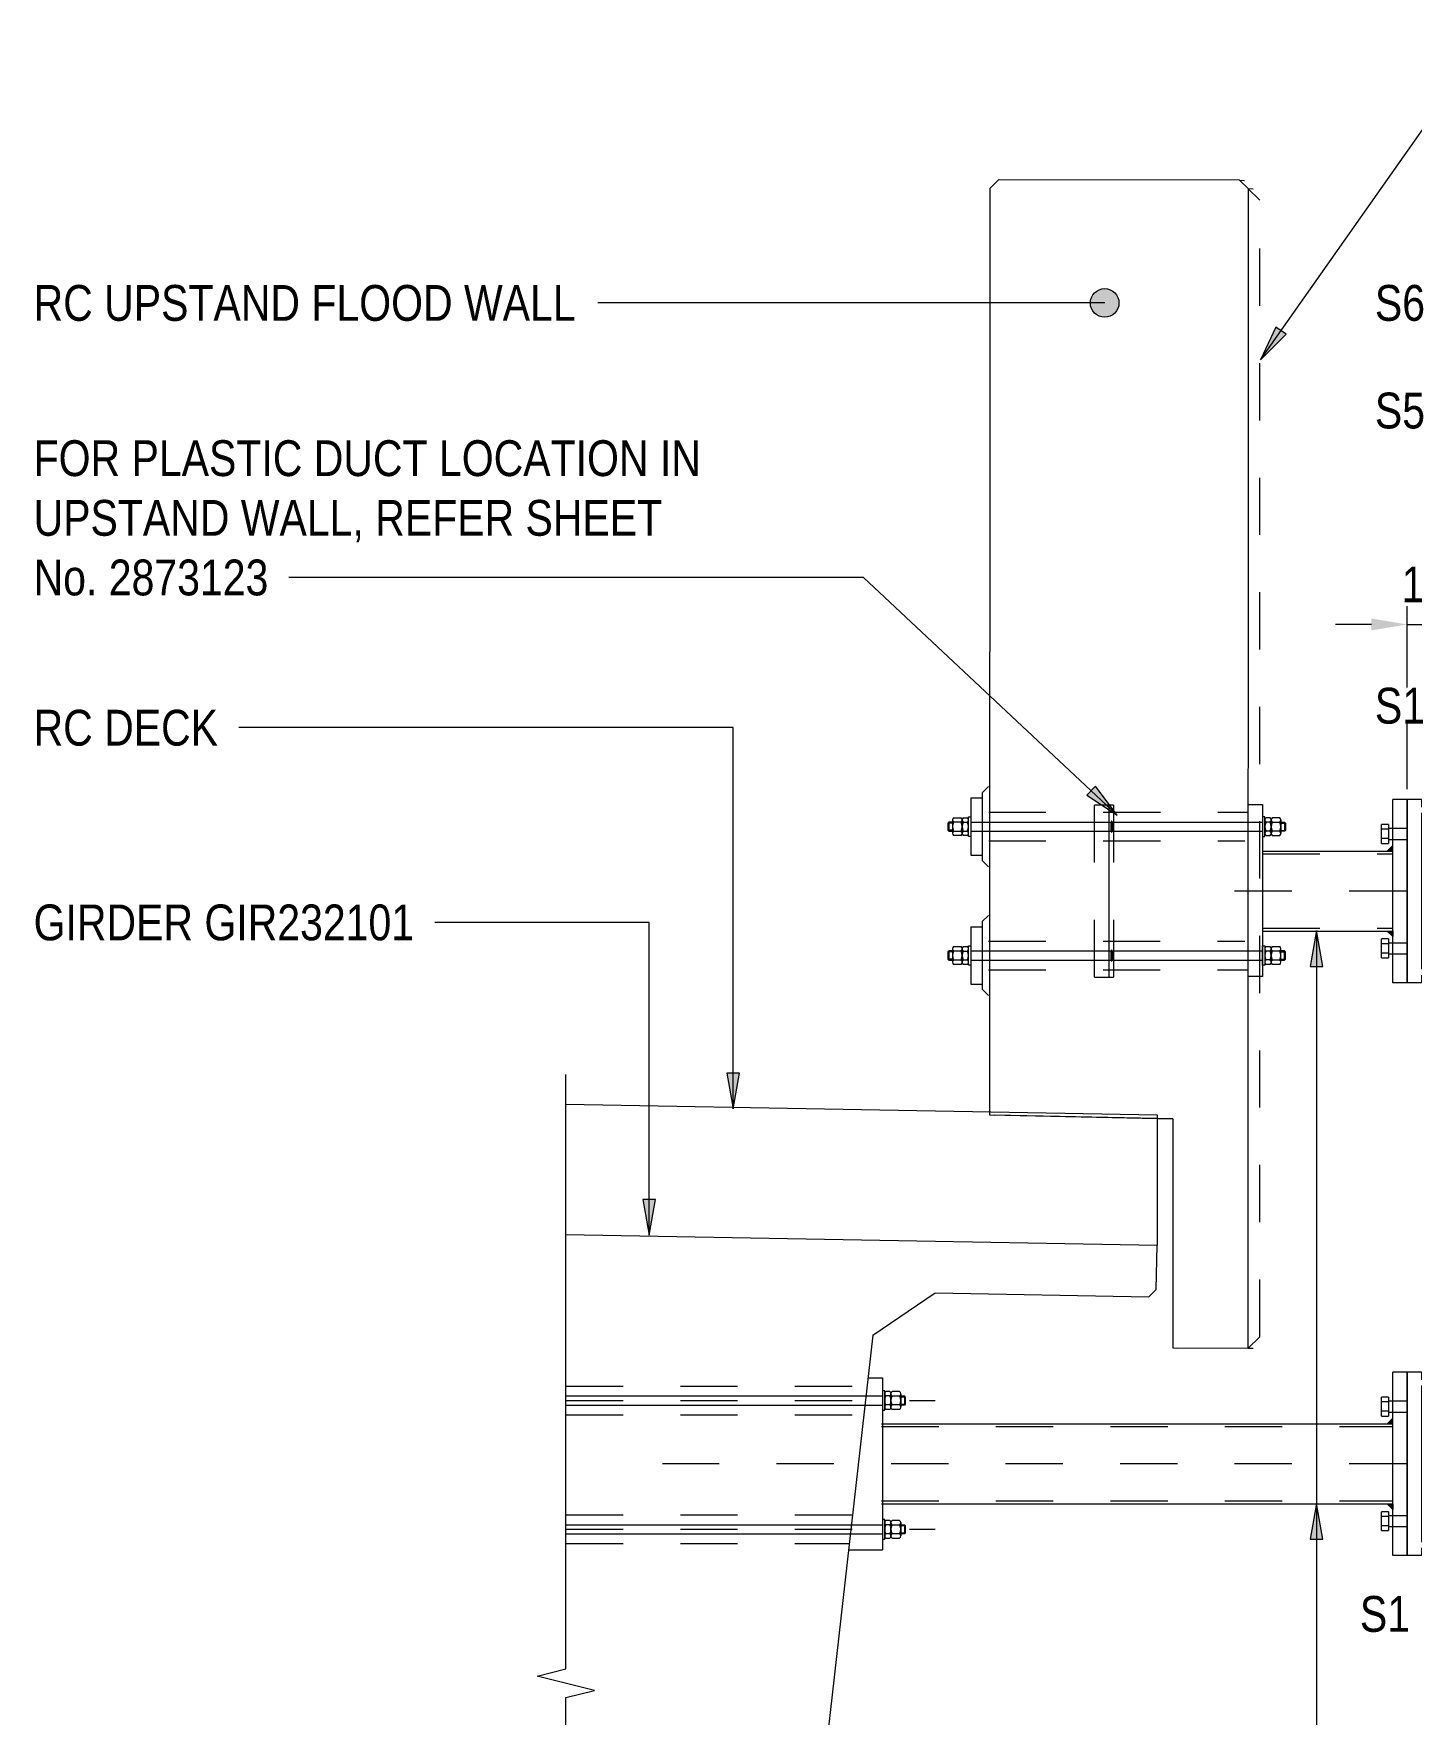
# Model space of a CAD drawing. Header units: metres. Extents: x -1109.9 to -1078.3, y 2.7 to 25.4.
# Drawn here: x -1082.949 to -1080.542, y 20.698 to 23.633 of the extents above; entities that cross this region are included whole.
import ezdxf

# ---------------------------------------------------------------- set-up
doc = ezdxf.new("R2010")
doc.units = ezdxf.units.M
doc.linetypes.add('JacobsCenter', pattern=[0.015, 0.009, -0.0015, 0.003, -0.0015])
doc.linetypes.add('JacobsDash', pattern=[0.0045, 0.003, -0.0015])
doc.layers.get('Defpoints').update_dxf_attribs({"color": 41})
for name, color, linetype, lineweight in [('A-ANNO-DIMS', 7, 'Continuous', 9), ('A-DETL', 7, 'Continuous', 13), ('A-DETL-GENF', 7, 'Continuous', 9), ('A-DETL-THIN', 7, 'Continuous', 9), ('A-WALL', 7, 'Continuous', 50), ('G-ANNO-TEXT', 7, 'Continuous', 9), ('S-FSTN', 7, 'Continuous', 18)]:
    doc.layers.add(name, color=color, linetype=linetype, lineweight=lineweight)
doc.styles.add('Arial Narrow', font='ARIALN.TTF', dxfattribs={"height": 0.0625})
doc.dimstyles.new('Dimension_Standard_O__mm_', dxfattribs={"dimscale": 0.3048, "dimtxt": 0.063964, "dimasz": 0.205052, "dimexe": 0.19685, "dimexo": 0.123031, "dimgap": 0.123031, "dimtad": 1, "dimdec": 0, "dimlfac": 1000, "dimzin": 0, "dimdsep": 46, "dimtxsty": 'Arial Narrow', "dimsah": 1, "dimcen": 0.09, "dimaunit": 1, "dimadec": 4, "dimazin": 0, "dimtfac": 1, "dimtdec": 4, "dimtix": 1, "dimtmove": 0, "dimatfit": 3, "dimfxl": 1, "dimtvp": 1, "dimtfill": 1, "dimtolj": 1, "dimtzin": 0, "dimlwd": 18, "dimlwe": 18, "dimarcsym": 2})

# ---------------------------------------------------------------- blocks, each defined once
blk = doc.blocks.new('North_Wall - North_Wall-6845343-DRG-2873202 - TRUSS TYPE T5')
at = {"layer": 'A-WALL', "lineweight": 13}
for p, q in [((1136.5558, 23.3625), (1136.5557, 21.7448)), ((1136.571, 23.3775), (1136.5558, 23.3625)), ((1136.9923, 23.3767), (1136.571, 23.3775)), ((1137.0075, 23.3617), (1136.9923, 23.3767)), ((1136.9923, 23.3767), (1137.0006, 23.3762)), ((1137.0074, 21.3378), (1137.0075, 23.3617)), ((1137.0158, 23.3612), (1137.0075, 23.3617)), ((1136.5557, 21.7448), (1136.8755, 21.738)), ((1136.5557, 21.7448), (1136.564, 21.7444)), ((1136.8755, 21.7378), (1136.564, 21.7444)), ((1136.8755, 21.738), (1136.8754, 21.338)), ((1136.8754, 21.338), (1137.0074, 21.3378)), ((1136.8754, 21.338), (1136.8838, 21.3376)), ((1137.0074, 21.3378), (1137.0157, 21.3374))]:
    blk.add_line(p, q, dxfattribs=at)
blk = doc.blocks.new('Column Base Plate-4 Hole - 25mm-6948208-DRG-2873202 - TRUSS TYPE T5')
at = {"layer": 'S-FSTN', "lineweight": 13}
for p, q in [((1137.2598, 22.2152), (1137.2598, 22.2955)), ((1137.2848, 22.2955), (1137.2598, 22.2955)), ((1137.2848, 22.2955), (1137.2848, 21.9755)), ((1137.2598, 22.0658), (1137.2598, 22.2055)), ((1137.2598, 21.9755), (1137.2598, 22.0561)), ((1137.2848, 21.9755), (1137.2598, 21.9755))]:
    blk.add_line(p, q, dxfattribs=at)
blk = doc.blocks.new('Column Base Plate with Anchors_T2D - 25mm-V14-DRG-2873202 - TRUSS TYPE T5')
at = {"layer": 'S-FSTN', "lineweight": 13}
for p, q in [((1137.2848, 21.9755), (1137.2848, 22.2955)), ((1137.3098, 22.2955), (1137.2848, 22.2955)), ((1137.3098, 22.2955), (1137.3098, 22.2822)), ((1137.2398, 22.2437), (1137.2398, 22.252)), ((1137.2525, 22.252), (1137.2398, 22.252)), ((1137.2525, 22.252), (1137.2525, 22.2437)), ((1137.3098, 22.2722), (1137.3098, 21.9991)), ((1137.3289, 22.252), (1137.3098, 22.252)), ((1137.3289, 22.252), (1137.3289, 22.2437)), ((1137.2398, 22.2273), (1137.2398, 22.2437)), ((1137.2525, 22.2437), (1137.2398, 22.2437)), ((1137.2398, 22.219), (1137.2398, 22.2273)), ((1137.2525, 22.2273), (1137.2398, 22.2273)), ((1137.2398, 22.219), (1137.2525, 22.219)), ((1137.2598, 22.245), (1137.2525, 22.245)), ((1137.2525, 22.2437), (1137.2525, 22.2273)), ((1137.2525, 22.2273), (1137.2525, 22.219)), ((1137.2525, 22.226), (1137.2598, 22.226)), ((1137.3289, 22.2437), (1137.3098, 22.2437)), ((1137.3098, 22.2273), (1137.3289, 22.2273)), ((1137.3289, 22.219), (1137.3098, 22.219)), ((1137.3606, 22.245), (1137.3289, 22.245)), ((1137.3289, 22.2437), (1137.3289, 22.2273)), ((1137.3289, 22.2273), (1137.3289, 22.219)), ((1137.3289, 22.226), (1137.3606, 22.226)), ((1137.3606, 22.226), (1137.3606, 22.245)), ((1137.2398, 22.0437), (1137.2398, 22.052)), ((1137.2525, 22.052), (1137.2398, 22.052)), ((1137.2398, 22.0273), (1137.2398, 22.0437)), ((1137.2525, 22.0437), (1137.2398, 22.0437)), ((1137.2525, 22.052), (1137.2525, 22.0437)), ((1137.2598, 22.045), (1137.2525, 22.045)), ((1137.2525, 22.0437), (1137.2525, 22.0273)), ((1137.3289, 22.052), (1137.3098, 22.052)), ((1137.3289, 22.0437), (1137.3098, 22.0437)), ((1137.3289, 22.052), (1137.3289, 22.0437)), ((1137.3606, 22.045), (1137.3289, 22.045)), ((1137.3289, 22.0437), (1137.3289, 22.0273)), ((1137.3606, 22.026), (1137.3606, 22.045)), ((1137.2398, 22.019), (1137.2398, 22.0273)), ((1137.2525, 22.0273), (1137.2398, 22.0273)), ((1137.2398, 22.019), (1137.2525, 22.019)), ((1137.2525, 22.0273), (1137.2525, 22.019)), ((1137.2525, 22.026), (1137.2598, 22.026)), ((1137.3098, 22.0273), (1137.3289, 22.0273)), ((1137.3289, 22.019), (1137.3098, 22.019)), ((1137.3289, 22.0273), (1137.3289, 22.019)), ((1137.3289, 22.026), (1137.3606, 22.026)), ((1137.3098, 21.9891), (1137.3098, 21.9755)), ((1137.3098, 21.9755), (1137.2848, 21.9755))]:
    blk.add_line(p, q, dxfattribs=at)
at = {"layer": 'S-FSTN', "linetype": 'JacobsDash', "lineweight": 13}
for p, q in [((1137.2848, 22.245), (1137.2599, 22.245)), ((1137.2599, 22.226), (1137.2848, 22.226)), ((1137.2848, 22.045), (1137.2599, 22.045)), ((1137.2599, 22.026), (1137.2848, 22.026))]:
    blk.add_line(p, q, dxfattribs=at)
blk = doc.blocks.new('Column Base Plate with Anchors_T2D - 25mm-V15-DRG-2873202 - TRUSS TYPE T5')
at = {"layer": 'S-FSTN', "lineweight": 13}
for p, q in [((1137.2848, 20.9755), (1137.2848, 21.2955)), ((1137.3098, 21.2955), (1137.2848, 21.2955)), ((1137.3098, 21.2955), (1137.3098, 21.2822)), ((1137.2398, 21.2437), (1137.2398, 21.252)), ((1137.2525, 21.252), (1137.2398, 21.252)), ((1137.2525, 21.252), (1137.2525, 21.2437)), ((1137.3098, 21.2722), (1137.3098, 20.9991)), ((1137.3289, 21.252), (1137.3098, 21.252)), ((1137.3289, 21.252), (1137.3289, 21.2437)), ((1137.2398, 21.2273), (1137.2398, 21.2437)), ((1137.2525, 21.2437), (1137.2398, 21.2437)), ((1137.2398, 21.219), (1137.2398, 21.2273)), ((1137.2525, 21.2273), (1137.2398, 21.2273)), ((1137.2398, 21.219), (1137.2525, 21.219)), ((1137.2598, 21.245), (1137.2525, 21.245)), ((1137.2525, 21.2437), (1137.2525, 21.2273)), ((1137.2525, 21.2273), (1137.2525, 21.219)), ((1137.2525, 21.226), (1137.2598, 21.226)), ((1137.3289, 21.2437), (1137.3098, 21.2437)), ((1137.3098, 21.2273), (1137.3289, 21.2273)), ((1137.3289, 21.219), (1137.3098, 21.219)), ((1137.3606, 21.245), (1137.3289, 21.245)), ((1137.3289, 21.2437), (1137.3289, 21.2273)), ((1137.3289, 21.2273), (1137.3289, 21.219)), ((1137.3289, 21.226), (1137.3606, 21.226)), ((1137.3606, 21.226), (1137.3606, 21.245)), ((1137.2398, 21.0437), (1137.2398, 21.052)), ((1137.2525, 21.052), (1137.2398, 21.052)), ((1137.2398, 21.0273), (1137.2398, 21.0437)), ((1137.2525, 21.0437), (1137.2398, 21.0437)), ((1137.2525, 21.052), (1137.2525, 21.0437)), ((1137.2598, 21.045), (1137.2525, 21.045)), ((1137.2525, 21.0437), (1137.2525, 21.0273)), ((1137.3289, 21.052), (1137.3098, 21.052)), ((1137.3289, 21.0437), (1137.3098, 21.0437)), ((1137.3289, 21.052), (1137.3289, 21.0437)), ((1137.3606, 21.045), (1137.3289, 21.045)), ((1137.3289, 21.0437), (1137.3289, 21.0273)), ((1137.3606, 21.026), (1137.3606, 21.045)), ((1137.2398, 21.019), (1137.2398, 21.0273)), ((1137.2525, 21.0273), (1137.2398, 21.0273)), ((1137.2398, 21.019), (1137.2525, 21.019)), ((1137.2525, 21.0273), (1137.2525, 21.019)), ((1137.2525, 21.026), (1137.2598, 21.026)), ((1137.3098, 21.0273), (1137.3289, 21.0273)), ((1137.3289, 21.019), (1137.3098, 21.019)), ((1137.3289, 21.0273), (1137.3289, 21.019)), ((1137.3289, 21.026), (1137.3606, 21.026)), ((1137.3098, 20.9891), (1137.3098, 20.9755)), ((1137.3098, 20.9755), (1137.2848, 20.9755))]:
    blk.add_line(p, q, dxfattribs=at)
at = {"layer": 'S-FSTN', "linetype": 'JacobsDash', "lineweight": 13}
for p, q in [((1137.2848, 21.245), (1137.2599, 21.245)), ((1137.2599, 21.226), (1137.2848, 21.226)), ((1137.2848, 21.045), (1137.2599, 21.045)), ((1137.2599, 21.026), (1137.2848, 21.026))]:
    blk.add_line(p, q, dxfattribs=at)
blk = doc.blocks.new('Barrier Post Column Base Plate - 25mm-9266868-DRG-2873202 - TRUSS TYPE T5')
at = {"layer": 'S-FSTN', "linetype": 'JacobsDash', "lineweight": 13}
for p, q in [((1136.7391, 21.9855), (1136.7391, 22.2855)), ((1136.7625, 22.2855), (1136.7391, 22.2855)), ((1136.7721, 22.2855), (1136.7638, 22.2855)), ((1136.7721, 22.2855), (1136.7721, 21.9855)), ((1136.7391, 21.9855), (1136.7625, 21.9855)), ((1136.7638, 21.9855), (1136.7721, 21.9855))]:
    blk.add_line(p, q, dxfattribs=at)
at = {"layer": 'S-FSTN', "lineweight": 13}
for p, q in [((1136.7638, 22.2855), (1136.7625, 22.2855)), ((1136.7638, 22.2855), (1136.7638, 21.9855)), ((1136.7625, 21.9855), (1136.7638, 21.9855))]:
    blk.add_line(p, q, dxfattribs=at)
at = {"layer": 'S-FSTN', "linetype": 'JacobsDash', "lineweight": 13}
for centre, start_param, end_param in [((1136.7689, 22.248), 0, 3.141592), ((1136.7689, 22.248), 3.141593, 6.283185), ((1136.7689, 22.023), 0, 3.141592), ((1136.7689, 22.023), 3.141593, 6.283185)]:
    blk.add_ellipse(centre, major_axis=(0, 0.0095), ratio=0.171717, start_param=start_param, end_param=end_param, dxfattribs=at)
blk = doc.blocks.new('CS_DET_BreakLine_ViewScale - Std Break-7633505-DRG-2873202 - TRUSS TYPE T5')
at = {"layer": 'A-DETL-GENF'}
for p, q in [((1135.8156, 20.7776), (1135.8156, 21.8156)), ((1135.7656, 20.7651), (1135.8156, 20.7776)), ((1135.8656, 20.7401), (1135.7656, 20.7651)), ((1135.8156, 20.7276), (1135.8656, 20.7401)), ((1135.8156, 19.6896), (1135.8156, 20.7276))]:
    blk.add_line(p, q, dxfattribs=at)
blk = doc.blocks.new('DIMBLOCK71-DRG-2873202 - TRUSS TYPE T5')
at = {"layer": 'A-ANNO-DIMS', "color": 0, "lineweight": 18, "transparency": 16777216}
for p, q in [((-1080.5499, 22.3134), (-1080.5499, 22.6612)), ((-1080.4499, 22.3018), (-1080.4499, 22.6612)), ((-1080.6124, 22.6012), (-1080.6749, 22.6012)), ((-1080.5499, 22.6012), (-1080.4499, 22.6012)), ((-1080.3874, 22.6012), (-1080.3249, 22.6012))]:
    blk.add_line(p, q, dxfattribs=at)
at = {"layer": 'A-ANNO-DIMS', "color": 0, "transparency": 16777216}
for points in [[(-1080.6124, 22.6116), (-1080.6124, 22.5908), (-1080.5499, 22.6012)], [(-1080.3874, 22.6116), (-1080.3874, 22.5908), (-1080.4499, 22.6012)]]:
    blk.add_solid(points, dxfattribs=at)
at = {"layer": 'Defpoints', "color": 0, "transparency": 16777216}
for p in [(-1080.4499, 22.6012), (-1080.5499, 22.2759), (-1080.4499, 22.2643)]:
    blk.add_point(p, dxfattribs=at)
at = {"layer": 'A-ANNO-DIMS', "color": 0, "lineweight": 18, "transparency": 16777216, "insert": (-1080.4999, 22.6706), "char_height": 0.0625, "width": 0.142549, "attachment_point": 5, "style": 'Arial Narrow', "bg_fill": 3, "box_fill_scale": 1.1, "bg_fill_color": 256, "bg_fill_true_color": 13158600, "bg_fill_transparency": 0}
blk.add_mtext('\\A1;100', dxfattribs=at)

msp = doc.modelspace()

# ---------------------------------------------------------------- hatches: boundary and pattern name
at = {"layer": 'A-DETL-GENF'}
for points in [[(-1080.5849, 22.2055), (-1080.5749, 22.2055), (-1080.5749, 22.2152), (-1080.5791, 22.2111)], [(-1080.5749, 22.0561), (-1080.5749, 22.0658), (-1080.5849, 22.0658)], [(-1080.5849, 21.2055), (-1080.5749, 21.2055), (-1080.5749, 21.2152)], [(-1080.5749, 21.0561), (-1080.5749, 21.0658), (-1080.5849, 21.0658), (-1080.5819, 21.0629)]]:
    msp.add_hatch(color=256, dxfattribs=at).paths.add_polyline_path(points)
at = {"layer": 'G-ANNO-TEXT'}
h = msp.add_hatch(color=256, dxfattribs=at)
edge = h.paths.add_edge_path()
edge.add_arc((-1081.0781, 23.1626), 0.025, 0, 360)
for points in [[(-1080.8062, 23.063), (-1080.7612, 23.1078), (-1080.7792, 23.1205)], [(-1081.0562, 22.2682), (-1081.0943, 22.319), (-1081.1093, 22.3029)], [(-1080.7081, 22.0666), (-1080.7191, 22.0041), (-1080.6971, 22.0041)], [(-1081.7269, 21.7552), (-1081.7159, 21.8177), (-1081.7379, 21.8177)], [(-1081.8736, 21.5346), (-1081.8626, 21.5971), (-1081.8847, 21.5971)], [(-1080.7081, 21.0664), (-1080.7191, 21.0039), (-1080.6971, 21.0039)]]:
    msp.add_hatch(color=256, dxfattribs=at).paths.add_polyline_path(points)

# ---------------------------------------------------------------- linework, layer by layer
at = {"layer": 'A-DETL', "color": 8, "linetype": 'JacobsDash', "lineweight": 9, "true_color": 0x808080}
for p, q in [((-1080.8273, 23.3617), (-1080.8073, 23.3418)), ((-1080.8073, 21.3575), (-1080.8073, 23.3418)), ((-1080.8273, 21.3376), (-1080.8073, 21.3575))]:
    msp.add_line(p, q, dxfattribs=at)
at = {"layer": 'A-DETL'}
for p, q in [((-1081.292, 22.3073), (-1081.2811, 22.3182)), ((-1081.292, 22.3073), (-1081.292, 22.1892)), ((-1081.312, 22.2982), (-1081.312, 22.1982)), ((-1081.292, 22.1892), (-1081.2811, 22.1782)), ((-1080.5749, 22.2152), (-1080.5849, 22.2055)), ((-1080.5849, 22.2055), (-1080.5749, 22.2055)), ((-1080.5749, 22.2055), (-1080.5749, 22.2152)), ((-1081.312, 22.0732), (-1081.312, 21.9732)), ((-1081.292, 22.0823), (-1081.2811, 22.0932)), ((-1081.292, 22.0823), (-1081.292, 21.9642)), ((-1080.5849, 22.0658), (-1080.5749, 22.0658)), ((-1080.5749, 22.0561), (-1080.5849, 22.0658)), ((-1080.5749, 22.0658), (-1080.5749, 22.0561)), ((-1081.292, 21.9642), (-1081.2811, 21.9532)), ((-1081.4913, 21.2857), (-1081.4663, 21.2857)), ((-1081.4663, 21.2857), (-1081.4663, 20.9857)), ((-1080.5749, 21.2152), (-1080.5849, 21.2055)), ((-1080.5849, 21.2055), (-1080.5749, 21.2055)), ((-1080.5749, 21.2055), (-1080.5749, 21.2152)), ((-1080.5849, 21.0658), (-1080.5749, 21.0658)), ((-1080.5749, 21.0561), (-1080.5849, 21.0658)), ((-1080.5749, 21.0658), (-1080.5749, 21.0561)), ((-1081.5263, 20.9857), (-1081.4663, 20.9857))]:
    msp.add_line(p, q, dxfattribs=at)
at = {"layer": 'A-DETL', "linetype": 'JacobsCenter'}
for p, q in [((-1081.312, 22.2982), (-1081.292, 22.2982)), ((-1081.312, 22.1982), (-1081.292, 22.1982)), ((-1081.312, 22.0732), (-1081.292, 22.0732)), ((-1081.312, 21.9732), (-1081.292, 21.9732)), ((-1082.0191, 21.2463), (-1081.3742, 21.2463)), ((-1082.0191, 21.0213), (-1081.3742, 21.0213))]:
    msp.add_line(p, q, dxfattribs=at)
at = {"layer": 'A-DETL', "lineweight": 18}
for p, q in [((-1080.8273, 22.2867), (-1080.8023, 22.2867)), ((-1080.8273, 21.9867), (-1080.8273, 22.2867)), ((-1080.8023, 22.2867), (-1080.8023, 21.9867)), ((-1080.8023, 22.2055), (-1080.5849, 22.2055)), ((-1080.8023, 22.2055), (-1080.8023, 22.0658)), ((-1080.8023, 22.0658), (-1080.5849, 22.0658)), ((-1080.8023, 21.9867), (-1080.8273, 21.9867)), ((-1082.0191, 21.7638), (-1080.9866, 21.7452)), ((-1080.9866, 21.7452), (-1080.9866, 21.5172)), ((-1082.0191, 21.5358), (-1080.9866, 21.5172)), ((-1080.988, 21.4402), (-1080.9866, 21.5172)), ((-1081.4832, 21.3604), (-1081.3742, 21.4341)), ((-1081.3742, 21.4341), (-1081.0012, 21.4274)), ((-1081.0012, 21.4274), (-1080.988, 21.4402)), ((-1081.4832, 21.3604), (-1081.6677, 19.7261)), ((-1081.468, 21.2055), (-1080.5849, 21.2055)), ((-1081.468, 21.0658), (-1080.5849, 21.0658))]:
    msp.add_line(p, q, dxfattribs=at)
at = {"layer": 'A-DETL', "lineweight": 9}
for p, q in [((-1081.312, 22.2562), (-1080.8023, 22.2562)), ((-1081.312, 22.2402), (-1080.8023, 22.2402)), ((-1081.312, 22.0312), (-1080.8023, 22.0312)), ((-1081.312, 22.0152), (-1080.8023, 22.0152)), ((-1082.0191, 21.2543), (-1081.4663, 21.2543)), ((-1082.0191, 21.2383), (-1081.4663, 21.2383)), ((-1082.0191, 21.0293), (-1081.4663, 21.0293)), ((-1082.0191, 21.0133), (-1081.4663, 21.0133))]:
    msp.add_line(p, q, dxfattribs=at)
at = {"layer": 'A-DETL', "linetype": 'JacobsDash', "lineweight": 9}
for p, q in [((-1081.2806, 22.2732), (-1080.8285, 22.2732)), ((-1081.2806, 22.2232), (-1080.8332, 22.2232)), ((-1081.2809, 22.0482), (-1080.8332, 22.0482)), ((-1081.281, 21.9982), (-1080.8285, 21.9982)), ((-1082.0191, 21.2713), (-1081.4925, 21.2713)), ((-1082.0191, 21.2213), (-1081.4972, 21.2213)), ((-1082.0191, 21.0463), (-1081.5199, 21.0463)), ((-1082.0191, 20.9963), (-1081.5257, 20.9963))]:
    msp.add_line(p, q, dxfattribs=at)
at = {"layer": 'A-DETL', "linetype": 'JacobsDash', "lineweight": 18}
for p, q in [((-1080.8023, 22.2005), (-1080.5749, 22.2005)), ((-1080.8023, 22.0708), (-1080.5749, 22.0708)), ((-1081.468, 21.2005), (-1080.5749, 21.2005)), ((-1081.468, 21.0708), (-1080.5749, 21.0708))]:
    msp.add_line(p, q, dxfattribs=at)
at = {"layer": 'A-DETL', "linetype": 'JacobsCenter', "lineweight": 18}
for p, q in [((-1079.7511, 22.1355), (-1080.8811, 22.1355)), ((-1079.7511, 21.1355), (-1081.8504, 21.1355))]:
    msp.add_line(p, q, dxfattribs=at)
at = {"layer": 'A-DETL-THIN'}
for p, q in [((-1081.352, 22.2545), (-1081.3504, 22.2561)), ((-1081.352, 22.2545), (-1081.352, 22.2418)), ((-1081.344, 22.2545), (-1081.352, 22.2545)), ((-1081.3504, 22.2561), (-1081.3504, 22.2402)), ((-1081.344, 22.2561), (-1081.3504, 22.2561)), ((-1081.344, 22.2598), (-1081.344, 22.2365)), ((-1081.342, 22.2637), (-1081.329, 22.2637)), ((-1081.329, 22.2559), (-1081.342, 22.2559)), ((-1081.327, 22.2598), (-1081.327, 22.2365)), ((-1081.325, 22.2637), (-1081.318, 22.2637)), ((-1081.325, 22.256), (-1081.318, 22.256)), ((-1081.316, 22.2312), (-1081.316, 22.2652)), ((-1081.316, 22.2652), (-1081.312, 22.2652)), ((-1081.312, 22.2652), (-1081.312, 22.2312)), ((-1080.8023, 22.2652), (-1080.8023, 22.2312)), ((-1080.7983, 22.2652), (-1080.8023, 22.2652)), ((-1080.7983, 22.2312), (-1080.7983, 22.2652)), ((-1080.7893, 22.2636), (-1080.7963, 22.2636)), ((-1080.7893, 22.2559), (-1080.7963, 22.2559)), ((-1080.7873, 22.2598), (-1080.7873, 22.2364)), ((-1080.7723, 22.2636), (-1080.7853, 22.2636)), ((-1080.7853, 22.2559), (-1080.7723, 22.2559)), ((-1080.7703, 22.2598), (-1080.7703, 22.2364)), ((-1080.7703, 22.2561), (-1080.7639, 22.2561)), ((-1080.7703, 22.2545), (-1080.7623, 22.2545)), ((-1080.7639, 22.2561), (-1080.7639, 22.2401)), ((-1080.7623, 22.2545), (-1080.7639, 22.2561)), ((-1080.7623, 22.2545), (-1080.7623, 22.2417)), ((-1081.352, 22.2418), (-1081.3504, 22.2402)), ((-1081.344, 22.2418), (-1081.352, 22.2418)), ((-1081.3504, 22.2402), (-1081.344, 22.2402)), ((-1081.342, 22.2404), (-1081.329, 22.2404)), ((-1081.329, 22.2326), (-1081.342, 22.2326)), ((-1081.325, 22.2404), (-1081.318, 22.2404)), ((-1081.318, 22.2326), (-1081.325, 22.2326)), ((-1081.312, 22.2312), (-1081.316, 22.2312)), ((-1080.8023, 22.2312), (-1080.7983, 22.2312)), ((-1080.7893, 22.2404), (-1080.7963, 22.2404)), ((-1080.7963, 22.2326), (-1080.7893, 22.2326)), ((-1080.7723, 22.2403), (-1080.7853, 22.2403)), ((-1080.7853, 22.2326), (-1080.7723, 22.2326)), ((-1080.7703, 22.2417), (-1080.7623, 22.2417)), ((-1080.7639, 22.2401), (-1080.7703, 22.2401)), ((-1080.7623, 22.2417), (-1080.7639, 22.2401)), ((-1081.316, 22.0062), (-1081.316, 22.0402)), ((-1081.316, 22.0402), (-1081.312, 22.0402)), ((-1081.312, 22.0402), (-1081.312, 22.0062)), ((-1080.8023, 22.0062), (-1080.8023, 22.0402)), ((-1080.8023, 22.0402), (-1080.7983, 22.0402)), ((-1080.7983, 22.0402), (-1080.7983, 22.0062)), ((-1081.352, 22.0295), (-1081.3504, 22.0311)), ((-1081.352, 22.0295), (-1081.352, 22.0168)), ((-1081.344, 22.0295), (-1081.352, 22.0295)), ((-1081.352, 22.0168), (-1081.3504, 22.0152)), ((-1081.344, 22.0168), (-1081.352, 22.0168)), ((-1081.3504, 22.0311), (-1081.3504, 22.0152)), ((-1081.344, 22.0311), (-1081.3504, 22.0311)), ((-1081.3504, 22.0152), (-1081.344, 22.0152)), ((-1081.344, 22.0348), (-1081.344, 22.0115)), ((-1081.342, 22.0387), (-1081.329, 22.0387)), ((-1081.329, 22.0309), (-1081.342, 22.0309)), ((-1081.342, 22.0154), (-1081.329, 22.0154)), ((-1081.327, 22.0348), (-1081.327, 22.0115)), ((-1081.325, 22.0387), (-1081.318, 22.0387)), ((-1081.325, 22.031), (-1081.318, 22.031)), ((-1081.325, 22.0154), (-1081.318, 22.0154)), ((-1080.7963, 22.0387), (-1080.7893, 22.0387)), ((-1080.7893, 22.0309), (-1080.7963, 22.0309)), ((-1080.7893, 22.0154), (-1080.7963, 22.0154)), ((-1080.7873, 22.0116), (-1080.7873, 22.0349)), ((-1080.7853, 22.0387), (-1080.7723, 22.0387)), ((-1080.7723, 22.031), (-1080.7853, 22.031)), ((-1080.7853, 22.0154), (-1080.7723, 22.0154)), ((-1080.7703, 22.0116), (-1080.7703, 22.0349)), ((-1080.7639, 22.0312), (-1080.7703, 22.0312)), ((-1080.7703, 22.0296), (-1080.7623, 22.0296)), ((-1080.7703, 22.0168), (-1080.7623, 22.0168)), ((-1080.7703, 22.0152), (-1080.7639, 22.0152)), ((-1080.7623, 22.0296), (-1080.7639, 22.0312)), ((-1080.7639, 22.0152), (-1080.7639, 22.0312)), ((-1080.7623, 22.0168), (-1080.7639, 22.0152)), ((-1080.7623, 22.0168), (-1080.7623, 22.0296)), ((-1081.329, 22.0076), (-1081.342, 22.0076)), ((-1081.318, 22.0076), (-1081.325, 22.0076)), ((-1081.312, 22.0062), (-1081.316, 22.0062)), ((-1080.7983, 22.0062), (-1080.8023, 22.0062)), ((-1080.7893, 22.0077), (-1080.7963, 22.0077)), ((-1080.7723, 22.0077), (-1080.7853, 22.0077)), ((-1081.4663, 21.2633), (-1081.4663, 21.2293)), ((-1081.4623, 21.2633), (-1081.4663, 21.2633)), ((-1081.4623, 21.2293), (-1081.4623, 21.2633)), ((-1081.4533, 21.2618), (-1081.4603, 21.2618)), ((-1081.4533, 21.2541), (-1081.4603, 21.2541)), ((-1081.4513, 21.2579), (-1081.4513, 21.2346)), ((-1081.4363, 21.2618), (-1081.4493, 21.2618)), ((-1081.4493, 21.2541), (-1081.4363, 21.2541)), ((-1081.4343, 21.2579), (-1081.4343, 21.2346)), ((-1081.4343, 21.2543), (-1081.4279, 21.2543)), ((-1081.4343, 21.2527), (-1081.4263, 21.2527)), ((-1081.4279, 21.2543), (-1081.4279, 21.2383)), ((-1081.4263, 21.2527), (-1081.4279, 21.2543)), ((-1081.4263, 21.2527), (-1081.4263, 21.2399)), ((-1081.4663, 21.2293), (-1081.4623, 21.2293)), ((-1081.4533, 21.2386), (-1081.4603, 21.2386)), ((-1081.4603, 21.2308), (-1081.4533, 21.2308)), ((-1081.4363, 21.2385), (-1081.4493, 21.2385)), ((-1081.4493, 21.2308), (-1081.4363, 21.2308)), ((-1081.4343, 21.2399), (-1081.4263, 21.2399)), ((-1081.4279, 21.2383), (-1081.4343, 21.2383)), ((-1081.4263, 21.2399), (-1081.4279, 21.2383)), ((-1081.4663, 21.0383), (-1081.4663, 21.0043)), ((-1081.4623, 21.0383), (-1081.4663, 21.0383)), ((-1081.4623, 21.0043), (-1081.4623, 21.0383)), ((-1081.4533, 21.0368), (-1081.4603, 21.0368)), ((-1081.4533, 21.0291), (-1081.4603, 21.0291)), ((-1081.4533, 21.0136), (-1081.4603, 21.0136)), ((-1081.4513, 21.0329), (-1081.4513, 21.0096)), ((-1081.4363, 21.0368), (-1081.4493, 21.0368)), ((-1081.4493, 21.0291), (-1081.4363, 21.0291)), ((-1081.4363, 21.0135), (-1081.4493, 21.0135)), ((-1081.4343, 21.0329), (-1081.4343, 21.0096)), ((-1081.4343, 21.0293), (-1081.4279, 21.0293)), ((-1081.4343, 21.0277), (-1081.4263, 21.0277)), ((-1081.4343, 21.0149), (-1081.4263, 21.0149)), ((-1081.4279, 21.0133), (-1081.4343, 21.0133)), ((-1081.4279, 21.0293), (-1081.4279, 21.0133)), ((-1081.4263, 21.0277), (-1081.4279, 21.0293)), ((-1081.4263, 21.0149), (-1081.4279, 21.0133)), ((-1081.4263, 21.0277), (-1081.4263, 21.0149)), ((-1081.4663, 21.0043), (-1081.4623, 21.0043)), ((-1081.4603, 21.0058), (-1081.4533, 21.0058)), ((-1081.4493, 21.0058), (-1081.4363, 21.0058))]:
    msp.add_line(p, q, dxfattribs=at)
for centre, radius, start, end in [((-1081.3322, 22.2482), 0.0162, 331.2476, 28.7524), ((-1080.7821, 22.2482), 0.0162, 151.2476, 208.7524), ((-1081.3208, 22.2365), 0.0048, 305.7181, 54.2819), ((-1080.7935, 22.2365), 0.0048, 125.7181, 234.2819), ((-1081.3322, 22.0232), 0.0162, 331.2476, 28.7524), ((-1081.3208, 22.0115), 0.0048, 305.7181, 54.2819), ((-1080.7935, 22.0348), 0.0048, 125.7181, 234.2819), ((-1080.7821, 22.0232), 0.0162, 151.2476, 208.7524), ((-1081.4461, 21.2463), 0.0162, 151.2476, 208.7524), ((-1081.4575, 21.2347), 0.0048, 125.7181, 234.2819), ((-1081.4461, 21.0213), 0.0162, 151.2476, 208.7524), ((-1081.4575, 21.0097), 0.0048, 125.7181, 234.2819)]:
    msp.add_arc(centre, radius, start, end, dxfattribs=at)
for centre, major_axis, start_param, end_param in [((-1081.3278, 22.2482), (0.0162, 0), 2.639768, 3.643417), ((-1081.3392, 22.2598), (0.0048, 0), 2.194195, 4.08899), ((-1081.3318, 22.2598), (0.0048, 0), 5.335788, 7.230583), ((-1081.3432, 22.2482), (0.0162, 0), 5.781361, 6.78501), ((-1081.3108, 22.2482), (0.0162, 0), 2.639768, 3.643417), ((-1081.3222, 22.2598), (0.0048, 0), 2.194195, 4.08899), ((-1081.3208, 22.2598), (0.0048, 0), 5.335788, 7.230583), ((-1080.7935, 22.2598), (0.0048, 0), 2.194195, 4.08899), ((-1080.7921, 22.2598), (0.0048, 0), 5.335788, 7.230583), ((-1080.8035, 22.2481), (0.0162, 0), 5.781361, 6.78501), ((-1080.7711, 22.2481), (0.0162, 0), 2.639768, 3.643417), ((-1080.7825, 22.2598), (0.0048, 0), 2.194195, 4.08899), ((-1080.7751, 22.2598), (0.0048, 0), 5.335788, 7.230583), ((-1080.7865, 22.2481), (0.0162, 0), 5.781361, 6.78501), ((-1081.3392, 22.2365), (0.0048, 0), 2.194195, 4.08899), ((-1081.3318, 22.2365), (0.0048, 0), 5.335788, 7.230583), ((-1081.3222, 22.2365), (0.0048, 0), 2.194195, 4.08899), ((-1080.7921, 22.2364), (0.0048, 0), 5.335788, 7.230583), ((-1080.7825, 22.2364), (0.0048, 0), 2.194195, 4.08899), ((-1080.7751, 22.2364), (0.0048, 0), 5.335788, 7.230583), ((-1081.3278, 22.0232), (0.0162, 0), 2.639768, 3.643417), ((-1081.3392, 22.0348), (0.0048, 0), 2.194195, 4.08899), ((-1081.3392, 22.0115), (0.0048, 0), 2.194195, 4.08899), ((-1081.3318, 22.0348), (0.0048, 0), 5.335788, 7.230583), ((-1081.3432, 22.0232), (0.0162, 0), 5.781361, 6.78501), ((-1081.3318, 22.0115), (0.0048, 0), 5.335788, 7.230583), ((-1081.3108, 22.0232), (0.0162, 0), 2.639768, 3.643417), ((-1081.3222, 22.0348), (0.0048, 0), 2.194195, 4.08899), ((-1081.3222, 22.0115), (0.0048, 0), 2.194195, 4.08899), ((-1081.3208, 22.0348), (0.0048, 0), 5.335788, 7.230583), ((-1080.7935, 22.0116), (0.0048, 0), 2.194195, 4.08899), ((-1080.7921, 22.0349), (0.0048, 0), 5.335788, 7.230583), ((-1080.8035, 22.0232), (0.0162, 0), 5.781361, 6.78501), ((-1080.7921, 22.0116), (0.0048, 0), 5.335788, 7.230583), ((-1080.7711, 22.0232), (0.0162, 0), 2.639768, 3.643417), ((-1080.7825, 22.0349), (0.0048, 0), 2.194195, 4.08899), ((-1080.7825, 22.0116), (0.0048, 0), 2.194195, 4.08899), ((-1080.7751, 22.0349), (0.0048, 0), 5.335788, 7.230583), ((-1080.7865, 22.0232), (0.0162, 0), 5.781361, 6.78501), ((-1080.7751, 22.0116), (0.0048, 0), 5.335788, 7.230583), ((-1081.4575, 21.2579), (0.0048, 0), 2.194195, 4.08899), ((-1081.4561, 21.2579), (0.0048, 0), 5.335788, 7.230583), ((-1081.4675, 21.2463), (0.0162, 0), 5.781361, 6.78501), ((-1081.4351, 21.2463), (0.0162, 0), 2.639768, 3.643417), ((-1081.4465, 21.2579), (0.0048, 0), 2.194195, 4.08899), ((-1081.4391, 21.2579), (0.0048, 0), 5.335788, 7.230583), ((-1081.4505, 21.2463), (0.0162, 0), 5.781361, 6.78501), ((-1081.4561, 21.2346), (0.0048, 0), 5.335788, 7.230583), ((-1081.4465, 21.2346), (0.0048, 0), 2.194195, 4.08899), ((-1081.4391, 21.2346), (0.0048, 0), 5.335788, 7.230583), ((-1081.4575, 21.0329), (0.0048, 0), 2.194195, 4.08899), ((-1081.4561, 21.0329), (0.0048, 0), 5.335788, 7.230583), ((-1081.4675, 21.0213), (0.0162, 0), 5.781361, 6.78501), ((-1081.4561, 21.0096), (0.0048, 0), 5.335788, 7.230583), ((-1081.4351, 21.0213), (0.0162, 0), 2.639768, 3.643417), ((-1081.4465, 21.0329), (0.0048, 0), 2.194195, 4.08899), ((-1081.4465, 21.0096), (0.0048, 0), 2.194195, 4.08899), ((-1081.4391, 21.0329), (0.0048, 0), 5.335788, 7.230583), ((-1081.4505, 21.0213), (0.0162, 0), 5.781361, 6.78501), ((-1081.4391, 21.0096), (0.0048, 0), 5.335788, 7.230583)]:
    msp.add_ellipse(centre, major_axis=major_axis, ratio=0.99666, start_param=start_param, end_param=end_param, dxfattribs=at)
at = {"layer": 'G-ANNO-TEXT'}
for p, q in [((-1081.9618, 23.1626), (-1081.9635, 23.1626)), ((-1081.0781, 23.1626), (-1081.9618, 23.1626)), ((-1080.7792, 23.1205), (-1080.8062, 23.063)), ((-1080.8062, 23.063), (-1080.7612, 23.1078)), ((-1080.7612, 23.1078), (-1080.7792, 23.1205)), ((-1081.7021, 22.6832), (-1082.5026, 22.6832)), ((-1081.4993, 22.6832), (-1081.7021, 22.6832)), ((-1081.0562, 22.2682), (-1081.4993, 22.6832)), ((-1082.5886, 22.421), (-1082.5903, 22.421)), ((-1081.7269, 22.421), (-1082.5886, 22.421)), ((-1081.7269, 21.7552), (-1081.7269, 22.421)), ((-1081.0943, 22.319), (-1081.1093, 22.3029)), ((-1081.0562, 22.2682), (-1081.0943, 22.319)), ((-1081.1093, 22.3029), (-1081.0562, 22.2682)), ((-1082.2463, 22.081), (-1082.248, 22.081)), ((-1081.8736, 22.081), (-1082.2463, 22.081)), ((-1081.8736, 21.5346), (-1081.8736, 22.081)), ((-1080.7081, 22.0666), (-1080.7191, 22.0041)), ((-1080.6971, 22.0041), (-1080.7081, 22.0666)), ((-1080.7081, 22.0666), (-1080.7081, 20.5372)), ((-1080.7191, 22.0041), (-1080.6971, 22.0041)), ((-1081.7159, 21.8177), (-1081.7379, 21.8177)), ((-1081.7379, 21.8177), (-1081.7269, 21.7552)), ((-1081.7269, 21.7552), (-1081.7159, 21.8177)), ((-1081.8626, 21.5971), (-1081.8847, 21.5971)), ((-1081.8847, 21.5971), (-1081.8736, 21.5346)), ((-1081.8736, 21.5346), (-1081.8626, 21.5971)), ((-1080.7081, 21.0664), (-1080.7191, 21.0039)), ((-1080.6971, 21.0039), (-1080.7081, 21.0664)), ((-1080.7081, 21.0664), (-1080.7081, 20.5372)), ((-1080.7191, 21.0039), (-1080.6971, 21.0039))]:
    msp.add_line(p, q, dxfattribs=at)
msp.add_circle((-1081.0781, 23.1626), 0.025, dxfattribs=at)

# ---------------------------------------------------------------- block references
at = {"layer": 'A-DETL-GENF'}
msp.add_blockref('CS_DET_BreakLine_ViewScale - Std Break-7633505-DRG-2873202 - TRUSS TYPE T5', (-2217.8347, 0), dxfattribs=at)
at = {"layer": 'A-WALL', "lineweight": 13}
msp.add_blockref('North_Wall - North_Wall-6845343-DRG-2873202 - TRUSS TYPE T5', (-2217.8347, 0), dxfattribs=at)
at = {"layer": 'S-FSTN', "linetype": 'JacobsDash', "lineweight": 13}
for name in ['Barrier Post Column Base Plate - 25mm-9266868-DRG-2873202 - TRUSS TYPE T5', 'Column Base Plate with Anchors_T2D - 25mm-V14-DRG-2873202 - TRUSS TYPE T5', 'Column Base Plate with Anchors_T2D - 25mm-V15-DRG-2873202 - TRUSS TYPE T5']:
    msp.add_blockref(name, (-2217.8347, 0), dxfattribs=at)
at = {"layer": 'S-FSTN', "lineweight": 13}
for p in [(-2217.8347, 0), (-2217.8347, -1)]:
    msp.add_blockref('Column Base Plate-4 Hole - 25mm-6948208-DRG-2873202 - TRUSS TYPE T5', p, dxfattribs=at)

# ---------------------------------------------------------------- texts
at = {"layer": 'G-ANNO-TEXT', "char_height": 0.0625, "attachment_point": 1, "style": 'Arial Narrow', "bg_fill": 3, "box_fill_scale": 1, "bg_fill_color": 256, "bg_fill_true_color": 13158600, "bg_fill_transparency": 0}
for s, insert in [('RC UPSTAND FLOOD WALL', (-1082.9486, 23.1939)), ('FOR PLASTIC DUCT LOCATION IN ', (-1082.9486, 22.9228)), ('UPSTAND WALL, REFER SHEET ', (-1082.9486, 22.8186)), ('No. 2873123', (-1082.9486, 22.7145)), ('RC DECK', (-1082.9486, 22.4522)), ('GIRDER GIR232101', (-1082.9486, 22.1122))]:
    msp.add_mtext(s, dxfattribs=dict(at, insert=insert))
at = {"layer": 'G-ANNO-TEXT', "char_height": 0.0625, "attachment_point": 1, "style": 'Arial Narrow', "bg_fill": 3, "box_fill_scale": 1, "bg_fill_color": 256, "bg_fill_transparency": 0}
for s, insert in [('S6', (-1080.6062, 23.1939)), ('S5', (-1080.6062, 23.006)), ('S1', (-1080.6324, 20.9048))]:
    msp.add_mtext(s, dxfattribs=dict(at, insert=insert))

# ---------------------------------------------------------------- next in the draw order: linework, layer by layer
at = {"layer": 'G-ANNO-TEXT'}
msp.add_line((-1080.8062, 23.063), (-1080.4053, 23.6328), dxfattribs=at)

# ---------------------------------------------------------------- next in the draw order: dimensions: what is measured, and where the dimension line sits
at = {"layer": 'A-ANNO-DIMS', "lineweight": 18}
dim = msp.add_linear_dim(base=(-1080.4499, 22.6012), p1=(-1080.5499, 22.2759), p2=(-1080.4499, 22.2643), dimstyle='Dimension_Standard_O__mm_', override={"dimpost": '<>', "dimfxl": 0.100666}, dxfattribs=at)
dim.commit()
dim.dimension.update_dxf_attribs({"geometry": 'DIMBLOCK71-DRG-2873202 - TRUSS TYPE T5', "text_midpoint": (-1080.4999, 22.6706)})

# ---------------------------------------------------------------- next in the draw order: texts
at = {"layer": 'G-ANNO-TEXT', "insert": (-1080.6062, 22.4906), "char_height": 0.0625, "attachment_point": 1, "style": 'Arial Narrow', "bg_fill": 3, "box_fill_scale": 1, "bg_fill_color": 256, "bg_fill_true_color": 13158600, "bg_fill_transparency": 0}
msp.add_mtext('S1', dxfattribs=at)

doc.saveas('drawing.dxf')
